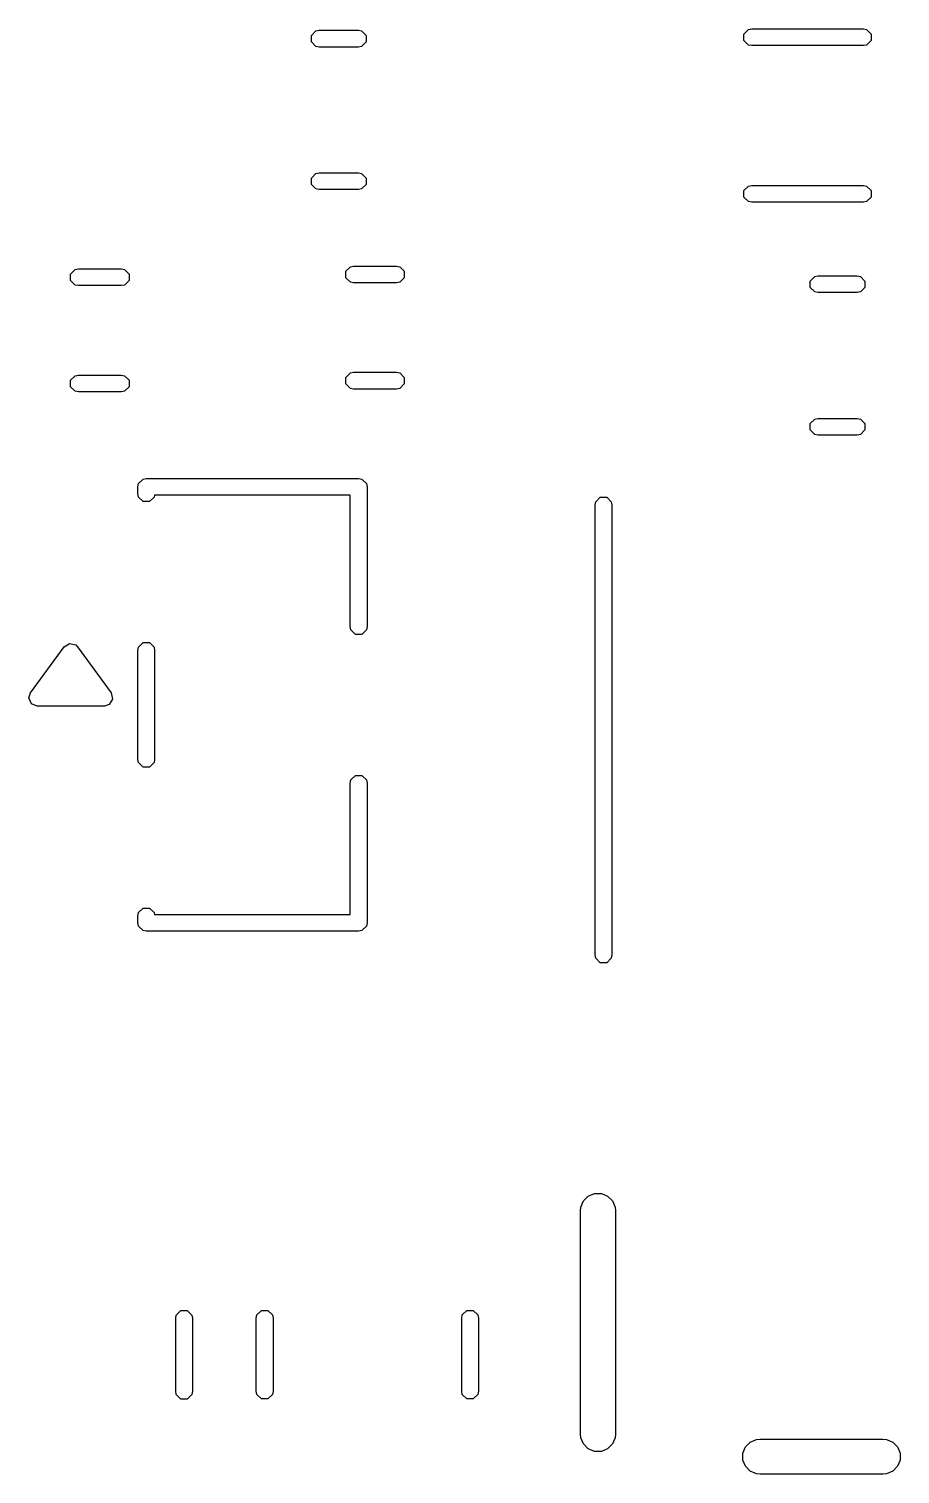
# Model space of a CAD drawing. Header units: inches. Extents: x 5.01 to 6.93, y -5.96 to -2.38.
# Drawn here: x 6.36 to 6.6055, y -5.0427 to -4.6355 of the extents above; entities that cross this region are included whole.
import ezdxf

# ---------------------------------------------------------------- set-up
doc = ezdxf.new("R2010")
doc.units = ezdxf.units.IN
doc.header["$MEASUREMENT"] = 0
doc.layers.add('F.Silkscreen', color=41, linetype='CONTINUOUS', true_color=0xf2eda1)

msp = doc.modelspace()

# ---------------------------------------------------------------- linework, layer by layer
at = {"layer": 'F.Silkscreen', "linetype": 'CONTINUOUS'}
for p, q in [((6.43961, -4.63734), (6.44089, -4.63606)), ((6.43961, -4.63915), (6.43961, -4.63734)), ((6.44089, -4.63606), (6.4418, -4.63588)), ((6.4418, -4.63588), (6.45287, -4.63588)), ((6.45287, -4.63588), (6.45377, -4.63606)), ((6.45377, -4.63606), (6.45505, -4.63734)), ((6.45505, -4.63734), (6.45505, -4.63915)), ((6.5615, -4.63695), (6.56278, -4.63567)), ((6.5615, -4.63875), (6.5615, -4.63695)), ((6.56278, -4.63567), (6.56369, -4.63549)), ((6.56369, -4.63549), (6.59515, -4.63549)), ((6.59515, -4.63549), (6.59606, -4.63567)), ((6.59606, -4.63567), (6.59733, -4.63695)), ((6.59733, -4.63695), (6.59733, -4.63875)), ((6.44089, -4.64043), (6.43961, -4.63915)), ((6.4418, -4.64061), (6.44089, -4.64043)), ((6.45287, -4.64061), (6.4418, -4.64061)), ((6.45377, -4.64043), (6.45287, -4.64061)), ((6.45505, -4.63915), (6.45377, -4.64043)), ((6.56278, -4.64003), (6.5615, -4.63875)), ((6.56369, -4.64021), (6.56278, -4.64003)), ((6.59515, -4.64021), (6.56369, -4.64021)), ((6.59606, -4.64003), (6.59515, -4.64021)), ((6.59733, -4.63875), (6.59606, -4.64003)), ((6.43961, -4.6775), (6.44089, -4.67622)), ((6.43961, -4.67931), (6.43961, -4.6775)), ((6.44089, -4.67622), (6.4418, -4.67604)), ((6.4418, -4.67604), (6.45287, -4.67604)), ((6.45287, -4.67604), (6.45377, -4.67622)), ((6.45377, -4.67622), (6.45505, -4.6775)), ((6.45505, -4.6775), (6.45505, -4.67931)), ((6.44089, -4.68058), (6.43961, -4.67931)), ((6.4418, -4.68076), (6.44089, -4.68058)), ((6.45287, -4.68076), (6.4418, -4.68076)), ((6.45377, -4.68058), (6.45287, -4.68076)), ((6.45505, -4.67931), (6.45377, -4.68058)), ((6.5615, -4.68104), (6.56278, -4.67976)), ((6.5615, -4.68285), (6.5615, -4.68104)), ((6.56278, -4.67976), (6.56369, -4.67958)), ((6.56369, -4.67958), (6.59515, -4.67958)), ((6.59515, -4.67958), (6.59606, -4.67976)), ((6.59606, -4.67976), (6.59733, -4.68104)), ((6.59733, -4.68104), (6.59733, -4.68285)), ((6.56278, -4.68413), (6.5615, -4.68285)), ((6.56369, -4.68431), (6.56278, -4.68413)), ((6.59515, -4.68431), (6.56369, -4.68431)), ((6.59606, -4.68413), (6.59515, -4.68431)), ((6.59733, -4.68285), (6.59606, -4.68413)), ((6.44933, -4.70377), (6.45061, -4.70249)), ((6.45061, -4.70249), (6.45152, -4.70231)), ((6.45152, -4.70231), (6.46361, -4.70231)), ((6.46361, -4.70231), (6.46452, -4.70249)), ((6.46452, -4.70249), (6.4658, -4.70377)), ((6.37177, -4.70456), (6.37305, -4.70328)), ((6.37177, -4.70637), (6.37177, -4.70456)), ((6.37305, -4.70765), (6.37177, -4.70637)), ((6.37305, -4.70328), (6.37396, -4.7031)), ((6.37396, -4.7031), (6.38605, -4.7031)), ((6.38605, -4.7031), (6.38696, -4.70328)), ((6.38696, -4.70328), (6.38824, -4.70456)), ((6.38824, -4.70637), (6.38696, -4.70765)), ((6.38824, -4.70456), (6.38824, -4.70637)), ((6.44933, -4.70558), (6.44933, -4.70377)), ((6.45061, -4.70686), (6.44933, -4.70558)), ((6.45152, -4.70704), (6.45061, -4.70686)), ((6.46452, -4.70686), (6.46361, -4.70704)), ((6.4658, -4.70558), (6.46452, -4.70686)), ((6.4658, -4.70377), (6.4658, -4.70558)), ((6.58016, -4.70653), (6.58144, -4.70525)), ((6.58016, -4.70834), (6.58016, -4.70653)), ((6.58144, -4.70525), (6.58234, -4.70507)), ((6.58234, -4.70507), (6.59341, -4.70507)), ((6.59341, -4.70507), (6.59432, -4.70525)), ((6.59432, -4.70525), (6.5956, -4.70653)), ((6.5956, -4.70653), (6.5956, -4.70834)), ((6.37396, -4.70783), (6.37305, -4.70765)), ((6.38605, -4.70783), (6.37396, -4.70783)), ((6.38696, -4.70765), (6.38605, -4.70783)), ((6.46361, -4.70704), (6.45152, -4.70704)), ((6.58144, -4.70961), (6.58016, -4.70834)), ((6.58234, -4.70979), (6.58144, -4.70961)), ((6.59341, -4.70979), (6.58234, -4.70979)), ((6.59432, -4.70961), (6.59341, -4.70979)), ((6.5956, -4.70834), (6.59432, -4.70961)), ((6.37177, -4.73448), (6.37305, -4.7332)), ((6.37177, -4.73629), (6.37177, -4.73448)), ((6.37305, -4.7332), (6.37396, -4.73302)), ((6.37396, -4.73302), (6.38605, -4.73302)), ((6.38605, -4.73302), (6.38696, -4.7332)), ((6.38696, -4.7332), (6.38824, -4.73448)), ((6.38824, -4.73448), (6.38824, -4.73629)), ((6.44933, -4.73369), (6.45061, -4.73241)), ((6.44933, -4.7355), (6.44933, -4.73369)), ((6.45061, -4.73241), (6.45152, -4.73223)), ((6.45152, -4.73223), (6.46361, -4.73223)), ((6.46361, -4.73223), (6.46452, -4.73241)), ((6.46452, -4.73241), (6.4658, -4.73369)), ((6.4658, -4.73369), (6.4658, -4.7355)), ((6.37305, -4.73757), (6.37177, -4.73629)), ((6.37396, -4.73775), (6.37305, -4.73757)), ((6.38605, -4.73775), (6.37396, -4.73775)), ((6.38696, -4.73757), (6.38605, -4.73775)), ((6.38824, -4.73629), (6.38696, -4.73757)), ((6.45061, -4.73678), (6.44933, -4.7355)), ((6.45152, -4.73696), (6.45061, -4.73678)), ((6.46361, -4.73696), (6.45152, -4.73696)), ((6.46452, -4.73678), (6.46361, -4.73696)), ((6.4658, -4.7355), (6.46452, -4.73678)), ((6.58016, -4.74669), (6.58144, -4.74541)), ((6.58016, -4.74849), (6.58016, -4.74669)), ((6.58144, -4.74541), (6.58234, -4.74523)), ((6.58234, -4.74523), (6.59341, -4.74523)), ((6.59341, -4.74523), (6.59432, -4.74541)), ((6.59432, -4.74541), (6.5956, -4.74669)), ((6.5956, -4.74669), (6.5956, -4.74849)), ((6.58144, -4.74977), (6.58016, -4.74849)), ((6.58234, -4.74995), (6.58144, -4.74977)), ((6.59341, -4.74995), (6.58234, -4.74995)), ((6.59432, -4.74977), (6.59341, -4.74995)), ((6.5956, -4.74849), (6.59432, -4.74977)), ((6.39073, -4.76452), (6.39091, -4.76361)), ((6.39091, -4.76361), (6.39219, -4.76234)), ((6.39219, -4.76234), (6.3931, -4.76216)), ((6.3931, -4.76216), (6.45294, -4.76216)), ((6.45294, -4.76216), (6.45384, -4.76234)), ((6.45384, -4.76234), (6.45512, -4.76361)), ((6.45512, -4.76361), (6.4553, -4.76452)), ((6.39073, -4.76649), (6.39073, -4.76452)), ((6.39091, -4.76739), (6.39073, -4.76649)), ((6.39219, -4.76867), (6.39091, -4.76739)), ((6.39528, -4.76739), (6.394, -4.76867)), ((6.39538, -4.76688), (6.39528, -4.76739)), ((6.45058, -4.76688), (6.39538, -4.76688)), ((6.45058, -4.80389), (6.45058, -4.76688)), ((6.4553, -4.76452), (6.4553, -4.80389)), ((6.51975, -4.76873), (6.52103, -4.76745)), ((6.52103, -4.76745), (6.52284, -4.76745)), ((6.52284, -4.76745), (6.52412, -4.76873)), ((6.394, -4.76867), (6.39219, -4.76867)), ((6.51957, -4.76964), (6.51975, -4.76873)), ((6.51957, -4.89641), (6.51957, -4.76964)), ((6.52412, -4.76873), (6.5243, -4.76964)), ((6.5243, -4.76964), (6.5243, -4.89641)), ((6.45076, -4.80479), (6.45058, -4.80389)), ((6.4553, -4.80389), (6.45512, -4.80479)), ((6.36993, -4.80959), (6.37147, -4.80864)), ((6.37147, -4.80864), (6.37323, -4.80906)), ((6.39091, -4.80968), (6.39219, -4.8084)), ((6.39219, -4.8084), (6.394, -4.8084)), ((6.394, -4.8084), (6.39528, -4.80968)), ((6.45203, -4.80607), (6.45076, -4.80479)), ((6.45384, -4.80607), (6.45203, -4.80607)), ((6.45512, -4.80479), (6.45384, -4.80607)), ((6.36048, -4.82258), (6.36993, -4.80959)), ((6.37323, -4.80906), (6.37375, -4.80959)), ((6.37375, -4.80959), (6.3832, -4.82258)), ((6.39073, -4.81058), (6.39091, -4.80968)), ((6.39073, -4.84129), (6.39073, -4.81058)), ((6.39528, -4.80968), (6.39546, -4.81058)), ((6.39546, -4.81058), (6.39546, -4.84129)), ((6.36002, -4.82397), (6.36048, -4.82258)), ((6.36072, -4.82564), (6.36002, -4.82397)), ((6.38362, -4.82434), (6.38267, -4.82588)), ((6.3832, -4.82258), (6.38362, -4.82434)), ((6.36239, -4.82633), (6.36072, -4.82564)), ((6.38128, -4.82633), (6.36239, -4.82633)), ((6.38267, -4.82588), (6.38128, -4.82633)), ((6.39091, -4.84219), (6.39073, -4.84129)), ((6.39546, -4.84129), (6.39528, -4.84219)), ((6.39219, -4.84347), (6.39091, -4.84219)), ((6.394, -4.84347), (6.39219, -4.84347)), ((6.39528, -4.84219), (6.394, -4.84347)), ((6.45058, -4.84798), (6.45076, -4.84708)), ((6.45058, -4.88499), (6.45058, -4.84798)), ((6.45076, -4.84708), (6.45203, -4.8458)), ((6.45203, -4.8458), (6.45384, -4.8458)), ((6.45384, -4.8458), (6.45512, -4.84708)), ((6.45512, -4.84708), (6.4553, -4.84798)), ((6.4553, -4.84798), (6.4553, -4.88735)), ((6.39073, -4.88538), (6.39091, -4.88448)), ((6.39073, -4.88735), (6.39073, -4.88538)), ((6.39091, -4.88448), (6.39219, -4.8832)), ((6.39219, -4.8832), (6.394, -4.8832)), ((6.394, -4.8832), (6.39528, -4.88448)), ((6.39528, -4.88448), (6.39538, -4.88499)), ((6.39538, -4.88499), (6.45058, -4.88499)), ((6.39091, -4.88826), (6.39073, -4.88735)), ((6.39219, -4.88954), (6.39091, -4.88826)), ((6.3931, -4.88972), (6.39219, -4.88954)), ((6.45294, -4.88972), (6.3931, -4.88972)), ((6.45384, -4.88954), (6.45294, -4.88972)), ((6.45512, -4.88826), (6.45384, -4.88954)), ((6.4553, -4.88735), (6.45512, -4.88826)), ((6.51975, -4.89731), (6.51957, -4.89641)), ((6.52103, -4.89859), (6.51975, -4.89731)), ((6.52412, -4.89731), (6.52284, -4.89859)), ((6.5243, -4.89641), (6.52412, -4.89731)), ((6.52284, -4.89859), (6.52103, -4.89859)), ((6.51544, -4.96846), (6.51553, -4.9675)), ((6.51553, -4.9675), (6.51627, -4.96572)), ((6.51627, -4.96572), (6.51763, -4.96436)), ((6.51763, -4.96436), (6.5194, -4.96363)), ((6.5194, -4.96363), (6.52132, -4.96363)), ((6.52132, -4.96363), (6.52309, -4.96436)), ((6.52309, -4.96436), (6.52445, -4.96572)), ((6.52445, -4.96572), (6.52519, -4.9675)), ((6.52519, -4.9675), (6.52528, -4.96846)), ((6.51544, -5.03145), (6.51544, -4.96846)), ((6.52528, -4.96846), (6.52528, -5.03145)), ((6.40138, -4.99877), (6.40156, -4.99787)), ((6.40138, -5.01934), (6.40138, -4.99877)), ((6.40156, -4.99787), (6.40284, -4.99659)), ((6.40284, -4.99659), (6.40464, -4.99659)), ((6.40464, -4.99659), (6.40592, -4.99787)), ((6.40592, -4.99787), (6.4061, -4.99877)), ((6.4061, -4.99877), (6.4061, -5.01934)), ((6.4241, -4.99872), (6.42428, -4.99782)), ((6.4241, -5.01929), (6.4241, -4.99872)), ((6.42428, -4.99782), (6.42556, -4.99654)), ((6.42556, -4.99654), (6.42737, -4.99654)), ((6.42737, -4.99654), (6.42864, -4.99782)), ((6.42864, -4.99782), (6.42882, -4.99872)), ((6.42882, -4.99872), (6.42882, -5.01929)), ((6.48197, -4.99872), (6.48215, -4.99782)), ((6.48197, -5.01929), (6.48197, -4.99872)), ((6.48215, -4.99782), (6.48343, -4.99654)), ((6.48343, -4.99654), (6.48524, -4.99654)), ((6.48524, -4.99654), (6.48652, -4.99782)), ((6.48652, -4.99782), (6.4867, -4.99872)), ((6.4867, -4.99872), (6.4867, -5.01929)), ((6.40156, -5.02024), (6.40138, -5.01934)), ((6.40284, -5.02152), (6.40156, -5.02024)), ((6.40592, -5.02024), (6.40464, -5.02152)), ((6.4061, -5.01934), (6.40592, -5.02024)), ((6.42428, -5.0202), (6.4241, -5.01929)), ((6.42556, -5.02147), (6.42428, -5.0202)), ((6.42864, -5.0202), (6.42737, -5.02147)), ((6.42882, -5.01929), (6.42864, -5.0202)), ((6.48215, -5.0202), (6.48197, -5.01929)), ((6.48343, -5.02147), (6.48215, -5.0202)), ((6.48652, -5.0202), (6.48524, -5.02147)), ((6.4867, -5.01929), (6.48652, -5.0202)), ((6.40464, -5.02152), (6.40284, -5.02152)), ((6.42737, -5.02147), (6.42556, -5.02147)), ((6.48524, -5.02147), (6.48343, -5.02147)), ((6.51553, -5.03241), (6.51544, -5.03145)), ((6.51627, -5.03418), (6.51553, -5.03241)), ((6.52519, -5.03241), (6.52445, -5.03418)), ((6.52528, -5.03145), (6.52519, -5.03241)), ((6.51763, -5.03554), (6.51627, -5.03418)), ((6.5194, -5.03627), (6.51763, -5.03554)), ((6.52132, -5.03627), (6.5194, -5.03627)), ((6.52309, -5.03554), (6.52132, -5.03627)), ((6.52445, -5.03418), (6.52309, -5.03554)), ((6.5612, -5.03679), (6.56194, -5.03501)), ((6.5612, -5.03871), (6.5612, -5.03679)), ((6.56194, -5.03501), (6.56329, -5.03365)), ((6.56329, -5.03365), (6.56507, -5.03292)), ((6.56507, -5.03292), (6.56603, -5.03283)), ((6.56603, -5.03283), (6.60067, -5.03283)), ((6.60067, -5.03283), (6.60163, -5.03292)), ((6.60163, -5.03292), (6.60341, -5.03365)), ((6.60341, -5.03365), (6.60477, -5.03501)), ((6.60477, -5.03501), (6.6055, -5.03679)), ((6.6055, -5.03679), (6.6055, -5.03871)), ((6.56194, -5.04048), (6.5612, -5.03871)), ((6.56329, -5.04184), (6.56194, -5.04048)), ((6.60477, -5.04048), (6.60341, -5.04184)), ((6.6055, -5.03871), (6.60477, -5.04048)), ((6.56507, -5.04257), (6.56329, -5.04184)), ((6.56603, -5.04267), (6.56507, -5.04257)), ((6.60067, -5.04267), (6.56603, -5.04267)), ((6.60163, -5.04257), (6.60067, -5.04267)), ((6.60341, -5.04184), (6.60163, -5.04257))]:
    msp.add_line(p, q, dxfattribs=at)

doc.saveas('drawing.dxf')
